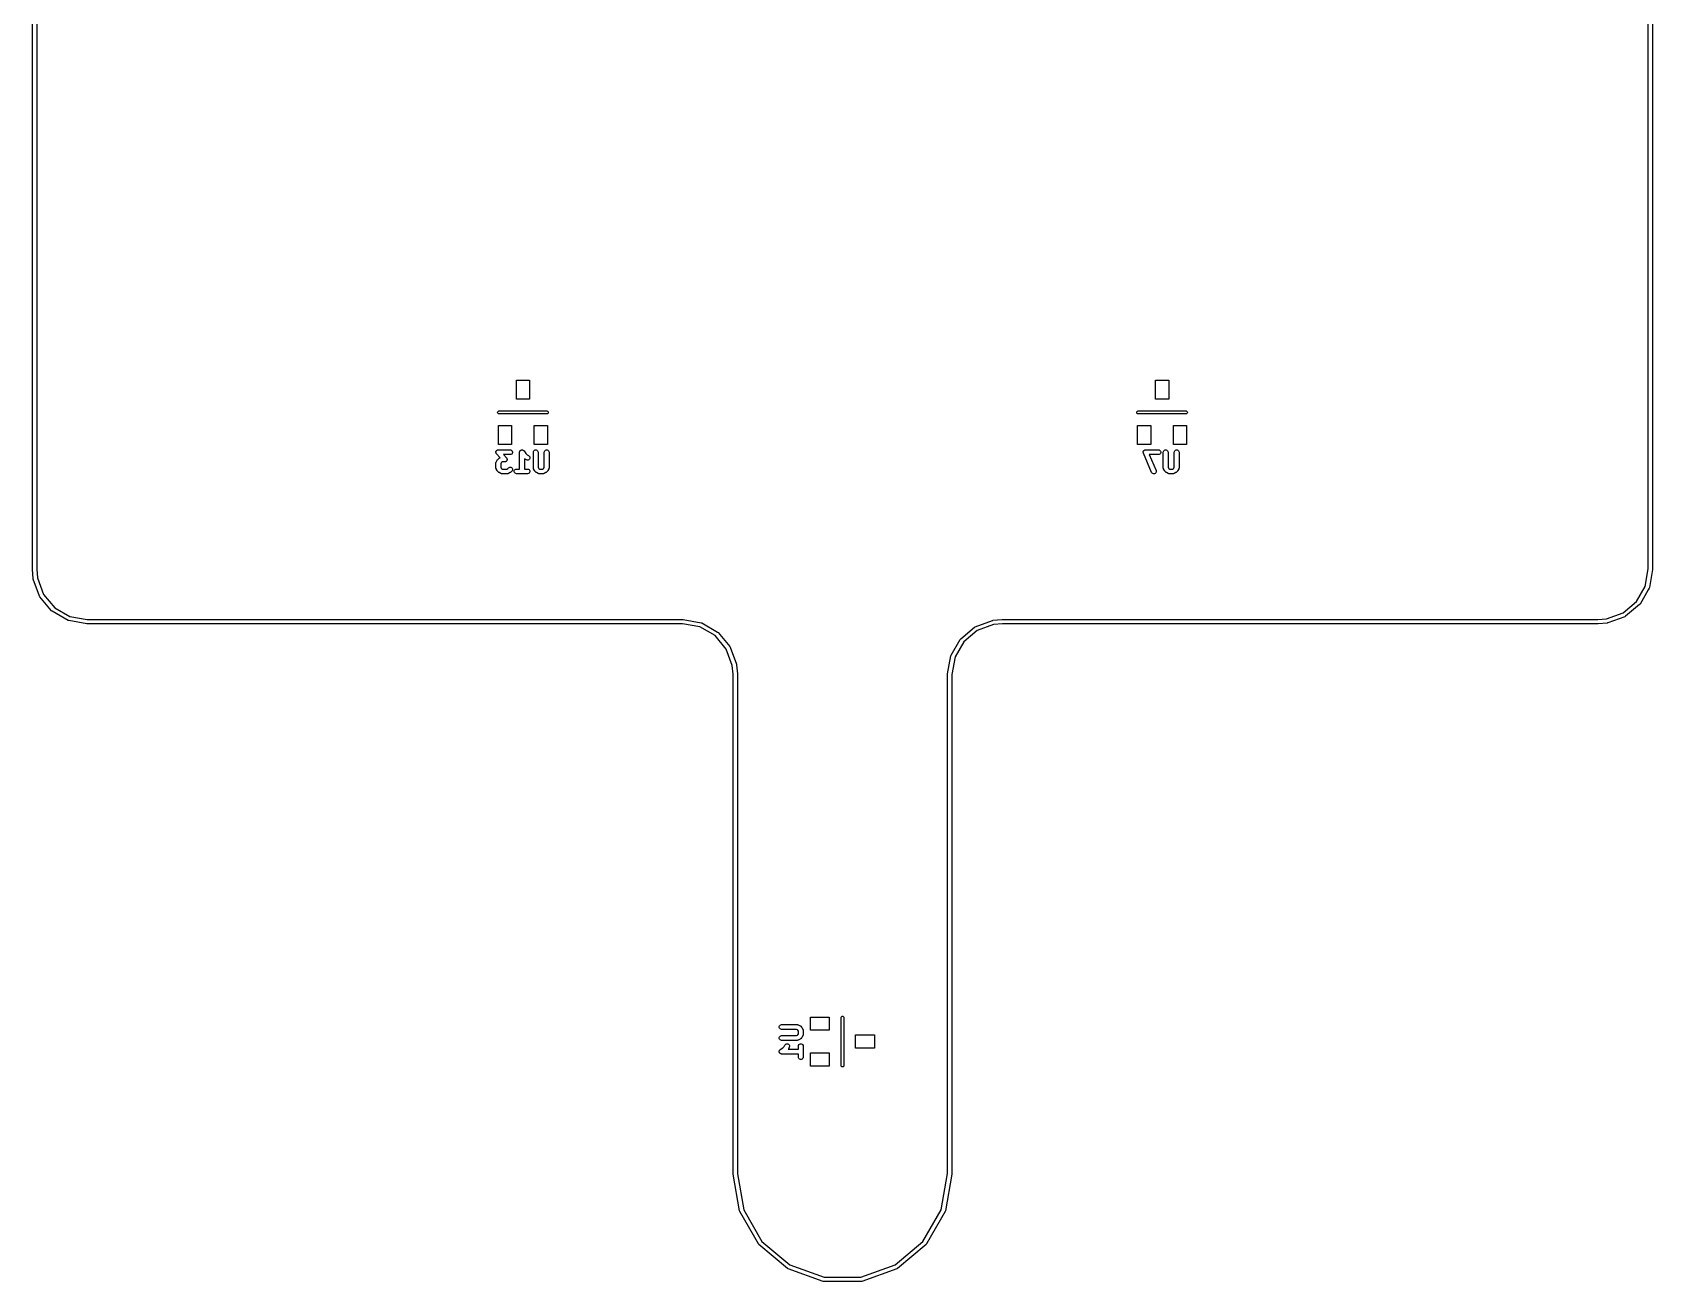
# Model space of a CAD drawing. Extents: x 51 to 137, y -158 to -25.
# Drawn here: x 50.7 to 136.5, y -157.7 to -91.5 of the extents above; entities that cross this region are included whole.
import ezdxf

# ---------------------------------------------------------------- set-up
doc = ezdxf.new("R2010")
doc.units = 0
doc.header["$MEASUREMENT"] = 0
doc.layers.add('BLACK', color=7, linetype='CONTINUOUS')

msp = doc.modelspace()

# ---------------------------------------------------------------- linework, layer by layer
at = {"layer": 'Black'}
for p, q in [((50.6857, -119.921), (50.6857, -28.1813)), ((50.9143, -28.1913), (50.9143, -119.916)), ((136.286, -119.911), (136.286, -28.1863)), ((136.515, -28.1813), (136.515, -119.921)), ((76.3219, -110.914), (76.3219, -109.914)), ((76.3219, -109.914), (77.0229, -109.914)), ((77.0229, -109.914), (77.0229, -110.914)), ((110.177, -110.914), (110.177, -109.914)), ((110.177, -109.914), (110.879, -109.914)), ((110.879, -109.914), (110.879, -110.914)), ((75.3285, -111.6), (75.3374, -111.575)), ((75.3374, -111.575), (75.3542, -111.556)), ((75.3542, -111.556), (75.3767, -111.543)), ((75.3767, -111.543), (75.4024, -111.538)), ((75.4024, -111.538), (77.9424, -111.538)), ((77.0229, -110.914), (76.3219, -110.914)), ((77.9424, -111.538), (77.9681, -111.543)), ((77.9681, -111.543), (77.9906, -111.556)), ((77.9906, -111.556), (78.0074, -111.575)), ((78.0074, -111.575), (78.0163, -111.6)), ((109.184, -111.6), (109.193, -111.575)), ((109.193, -111.575), (109.21, -111.556)), ((109.21, -111.556), (109.232, -111.543)), ((109.232, -111.543), (109.258, -111.538)), ((109.258, -111.538), (111.798, -111.538)), ((110.879, -110.914), (110.177, -110.914)), ((111.798, -111.538), (111.824, -111.543)), ((111.824, -111.543), (111.846, -111.556)), ((111.846, -111.556), (111.863, -111.575)), ((111.863, -111.575), (111.872, -111.6)), ((75.3285, -111.626), (75.3285, -111.6)), ((75.3374, -111.65), (75.3285, -111.626)), ((75.3542, -111.67), (75.3374, -111.65)), ((75.3767, -111.683), (75.3542, -111.67)), ((75.3719, -113.312), (75.3719, -112.311)), ((75.3719, -112.311), (76.073, -112.311)), ((75.4024, -111.688), (75.3767, -111.683)), ((77.9424, -111.688), (75.4024, -111.688)), ((76.073, -112.311), (76.073, -113.312)), ((77.2718, -113.312), (77.2718, -112.311)), ((77.2718, -112.311), (77.9729, -112.311)), ((77.9681, -111.683), (77.9424, -111.688)), ((77.9906, -111.67), (77.9681, -111.683)), ((77.9729, -112.311), (77.9729, -113.312)), ((78.0074, -111.65), (77.9906, -111.67)), ((78.0163, -111.626), (78.0074, -111.65)), ((78.0163, -111.6), (78.0163, -111.626)), ((109.184, -111.626), (109.184, -111.6)), ((109.193, -111.65), (109.184, -111.626)), ((109.21, -111.67), (109.193, -111.65)), ((109.232, -111.683), (109.21, -111.67)), ((109.228, -113.312), (109.228, -112.311)), ((109.228, -112.311), (109.929, -112.311)), ((109.258, -111.688), (109.232, -111.683)), ((111.798, -111.688), (109.258, -111.688)), ((109.929, -112.311), (109.929, -113.312)), ((111.127, -113.312), (111.127, -112.311)), ((111.127, -112.311), (111.828, -112.311)), ((111.824, -111.683), (111.798, -111.688)), ((111.846, -111.67), (111.824, -111.683)), ((111.828, -112.311), (111.828, -113.312)), ((111.863, -111.65), (111.846, -111.67)), ((111.872, -111.626), (111.863, -111.65)), ((111.872, -111.6), (111.872, -111.626)), ((75.2391, -113.726), (75.241, -113.714)), ((75.241, -113.736), (75.2391, -113.726)), ((75.241, -113.702), (75.2444, -113.692)), ((75.241, -113.714), (75.241, -113.702)), ((75.241, -113.746), (75.241, -113.736)), ((75.2453, -113.757), (75.241, -113.746)), ((75.2444, -113.692), (75.2459, -113.683)), ((75.2477, -113.77), (75.2453, -113.757)), ((75.2459, -113.683), (75.2519, -113.672)), ((75.2528, -113.778), (75.2477, -113.77)), ((75.2519, -113.672), (75.2561, -113.66)), ((75.2525, -114.247), (75.3009, -114.151)), ((75.2561, -113.787), (75.2528, -113.778)), ((75.2561, -113.66), (75.2624, -113.653)), ((75.2641, -113.797), (75.2561, -113.787)), ((75.2624, -113.653), (75.2672, -113.644)), ((75.2705, -113.807), (75.2641, -113.797)), ((75.2672, -113.644), (75.2765, -113.636)), ((75.4568, -114.02), (75.2705, -113.807)), ((75.2765, -113.636), (75.2845, -113.626)), ((75.2845, -113.626), (75.293, -113.621)), ((75.293, -113.621), (75.3004, -113.615)), ((75.3004, -113.615), (75.3119, -113.61)), ((75.3009, -114.151), (75.313, -114.134)), ((75.3119, -113.61), (75.3227, -113.604)), ((75.313, -114.134), (75.3247, -114.118)), ((75.3227, -113.604), (75.3323, -113.603)), ((75.3247, -114.118), (75.3731, -114.069)), ((75.3323, -113.603), (75.3415, -113.599)), ((75.3415, -113.599), (75.3539, -113.599)), ((75.3539, -113.599), (75.3661, -113.597)), ((75.3661, -113.597), (75.9951, -113.597)), ((76.073, -113.312), (75.3719, -113.312)), ((75.3731, -114.069), (75.3897, -114.058)), ((75.3897, -114.058), (75.4061, -114.045)), ((75.4061, -114.045), (75.4568, -114.02)), ((75.9951, -113.851), (75.646, -113.851)), ((75.646, -113.851), (75.8004, -114.027)), ((75.8004, -114.027), (75.8068, -114.038)), ((75.8068, -114.038), (75.8148, -114.047)), ((75.8148, -114.047), (75.8181, -114.056)), ((75.8181, -114.056), (75.8232, -114.065)), ((75.825, -114.152), (75.819, -114.162)), ((75.8232, -114.065), (75.8256, -114.077)), ((75.8265, -114.142), (75.825, -114.152)), ((75.8256, -114.077), (75.8299, -114.089)), ((75.8299, -114.133), (75.8265, -114.142)), ((75.8299, -114.089), (75.8299, -114.098)), ((75.8299, -114.098), (75.8318, -114.108)), ((75.8318, -114.108), (75.8299, -114.12)), ((75.8299, -114.12), (75.8299, -114.133)), ((75.9951, -113.597), (76.0385, -113.604)), ((76.0385, -113.843), (75.9951, -113.851)), ((76.0385, -113.604), (76.0767, -113.626)), ((76.0767, -113.821), (76.0385, -113.843)), ((76.0767, -113.626), (76.1051, -113.66)), ((76.1051, -113.787), (76.0767, -113.821)), ((76.1051, -113.66), (76.1201, -113.702)), ((76.1201, -113.746), (76.1051, -113.787)), ((76.1201, -113.702), (76.1201, -113.746)), ((76.497, -113.724), (76.4982, -113.717)), ((76.497, -114.613), (76.497, -113.724)), ((76.4978, -113.71), (76.502, -113.695)), ((76.4982, -113.717), (76.4978, -113.71)), ((76.502, -113.695), (76.5047, -113.68)), ((76.5047, -113.68), (76.5082, -113.674)), ((76.5082, -113.674), (76.5102, -113.667)), ((76.5102, -113.667), (76.5191, -113.655)), ((76.5191, -113.655), (76.5267, -113.642)), ((76.5267, -113.642), (76.5321, -113.637)), ((76.5321, -113.637), (76.5363, -113.632)), ((76.5363, -113.632), (76.5489, -113.623)), ((76.5489, -113.623), (76.5605, -113.614)), ((76.5605, -113.614), (76.5671, -113.611)), ((76.5671, -113.611), (76.573, -113.607)), ((76.573, -113.607), (76.5877, -113.604)), ((76.5877, -113.604), (76.602, -113.599)), ((76.602, -113.599), (76.609, -113.599)), ((76.609, -113.599), (76.6158, -113.597)), ((76.6158, -113.597), (76.6309, -113.599)), ((76.6309, -113.599), (76.6461, -113.599)), ((76.6461, -113.599), (76.6527, -113.601)), ((76.6527, -113.601), (76.6597, -113.602)), ((76.6597, -113.602), (76.6733, -113.608)), ((76.6733, -113.608), (76.6875, -113.614)), ((76.6875, -113.614), (76.6929, -113.618)), ((76.6929, -113.618), (76.6992, -113.621)), ((76.6992, -113.621), (76.7097, -113.632)), ((76.7097, -113.632), (76.7213, -113.642)), ((76.7213, -113.642), (76.7248, -113.648)), ((76.7248, -113.648), (76.7297, -113.653)), ((76.7297, -113.653), (76.8195, -113.788)), ((76.7607, -114.079), (76.751, -114.072)), ((76.751, -114.072), (76.751, -114.613)), ((76.8575, -114.127), (76.7607, -114.079)), ((76.8195, -113.788), (76.8928, -113.861)), ((76.8998, -114.14), (76.8575, -114.127)), ((76.8928, -113.861), (76.9711, -113.9)), ((76.9438, -114.137), (76.8998, -114.14)), ((76.9843, -114.12), (76.9438, -114.137)), ((76.9711, -113.9), (77.0065, -113.927)), ((77.0163, -114.09), (76.9843, -114.12)), ((77.0065, -113.927), (77.0308, -113.963)), ((77.036, -114.05), (77.0163, -114.09)), ((77.0308, -113.963), (77.0411, -114.006)), ((77.0411, -114.006), (77.036, -114.05)), ((77.2227, -113.724), (77.2304, -113.68)), ((77.2227, -114.546), (77.2227, -113.724)), ((77.2304, -113.68), (77.2524, -113.642)), ((77.2524, -113.642), (77.2862, -113.614)), ((77.9729, -113.312), (77.2718, -113.312)), ((77.2862, -113.614), (77.3277, -113.599)), ((77.3277, -113.599), (77.3718, -113.599)), ((77.3718, -113.599), (77.4132, -113.614)), ((77.4132, -113.614), (77.447, -113.642)), ((77.447, -113.642), (77.4691, -113.68)), ((77.4691, -113.68), (77.4767, -113.724)), ((77.4767, -113.724), (77.4767, -114.516)), ((77.8033, -113.724), (77.811, -113.68)), ((77.8033, -114.516), (77.8033, -113.724)), ((77.811, -113.68), (77.833, -113.642)), ((77.833, -113.642), (77.8668, -113.614)), ((77.8668, -113.614), (77.9083, -113.599)), ((77.9083, -113.599), (77.9524, -113.599)), ((77.9524, -113.599), (77.9938, -113.614)), ((77.9938, -113.614), (78.0276, -113.642)), ((78.0276, -113.642), (78.0496, -113.68)), ((78.0496, -113.68), (78.0573, -113.724)), ((78.0573, -113.724), (78.0573, -114.546)), ((109.929, -113.312), (109.228, -113.312)), ((109.53, -113.731), (109.532, -113.716)), ((109.532, -113.738), (109.53, -113.731)), ((109.532, -113.702), (109.535, -113.694)), ((109.532, -113.716), (109.532, -113.702)), ((109.532, -113.746), (109.532, -113.738)), ((109.537, -113.759), (109.532, -113.746)), ((109.535, -113.694), (109.536, -113.687)), ((109.536, -113.687), (109.542, -113.674)), ((109.54, -113.774), (109.537, -113.759)), ((109.976, -114.79), (109.54, -113.774)), ((109.542, -113.674), (109.547, -113.66)), ((109.547, -113.66), (109.552, -113.654)), ((109.552, -113.654), (109.555, -113.648)), ((109.555, -113.648), (109.566, -113.638)), ((109.566, -113.638), (109.576, -113.626)), ((109.576, -113.626), (109.582, -113.623)), ((109.582, -113.623), (109.588, -113.617)), ((109.588, -113.617), (109.601, -113.612)), ((109.601, -113.612), (109.614, -113.604)), ((109.614, -113.604), (109.621, -113.603)), ((109.621, -113.603), (109.628, -113.6)), ((109.628, -113.6), (109.643, -113.599)), ((109.643, -113.599), (109.657, -113.597)), ((109.657, -113.597), (110.334, -113.597)), ((110.334, -113.851), (109.85, -113.851)), ((109.85, -113.851), (110.209, -114.69)), ((110.334, -113.597), (110.378, -113.604)), ((110.378, -113.843), (110.334, -113.851)), ((110.378, -113.604), (110.416, -113.626)), ((110.416, -113.821), (110.378, -113.843)), ((110.416, -113.626), (110.444, -113.66)), ((110.444, -113.787), (110.416, -113.821)), ((110.444, -113.66), (110.46, -113.702)), ((110.46, -113.746), (110.444, -113.787)), ((110.46, -113.702), (110.46, -113.746)), ((110.595, -113.724), (110.602, -113.68)), ((110.595, -114.546), (110.595, -113.724)), ((110.602, -113.68), (110.624, -113.642)), ((110.624, -113.642), (110.658, -113.614)), ((110.658, -113.614), (110.699, -113.599)), ((110.699, -113.599), (110.744, -113.599)), ((110.744, -113.599), (110.785, -113.614)), ((110.785, -113.614), (110.819, -113.642)), ((110.819, -113.642), (110.841, -113.68)), ((110.841, -113.68), (110.849, -113.724)), ((110.849, -113.724), (110.849, -114.516)), ((111.828, -113.312), (111.127, -113.312)), ((111.175, -113.724), (111.183, -113.68)), ((111.175, -114.516), (111.175, -113.724)), ((111.183, -113.68), (111.205, -113.642)), ((111.205, -113.642), (111.239, -113.614)), ((111.239, -113.614), (111.28, -113.599)), ((111.28, -113.599), (111.324, -113.599)), ((111.324, -113.599), (111.366, -113.614)), ((111.366, -113.614), (111.399, -113.642)), ((111.399, -113.642), (111.421, -113.68)), ((111.421, -113.68), (111.429, -113.724)), ((111.429, -113.724), (111.429, -114.546)), ((75.2391, -114.304), (75.2404, -114.297)), ((75.2391, -114.546), (75.2391, -114.304)), ((75.2404, -114.553), (75.2391, -114.546)), ((75.2399, -114.29), (75.2442, -114.275)), ((75.2404, -114.297), (75.2399, -114.29)), ((75.2399, -114.561), (75.2404, -114.553)), ((75.2442, -114.575), (75.2399, -114.561)), ((75.2442, -114.275), (75.2468, -114.261)), ((75.2468, -114.59), (75.2442, -114.575)), ((75.2468, -114.261), (75.2504, -114.254)), ((75.2504, -114.596), (75.2468, -114.59)), ((75.2504, -114.254), (75.2525, -114.247)), ((75.2525, -114.603), (75.2504, -114.596)), ((75.3009, -114.7), (75.2525, -114.603)), ((75.313, -114.716), (75.3009, -114.7)), ((75.3247, -114.733), (75.313, -114.716)), ((75.3731, -114.781), (75.3247, -114.733)), ((75.3897, -114.793), (75.3731, -114.781)), ((75.4061, -114.805), (75.3897, -114.793)), ((75.5028, -114.853), (75.4061, -114.805)), ((75.5189, -114.283), (75.4931, -114.334)), ((75.4931, -114.334), (75.4931, -114.516)), ((75.4931, -114.516), (75.5189, -114.568)), ((75.5099, -114.855), (75.5028, -114.853)), ((75.5162, -114.859), (75.5099, -114.855)), ((75.5309, -114.862), (75.5162, -114.859)), ((75.5381, -114.263), (75.5189, -114.283)), ((75.5189, -114.568), (75.5381, -114.587)), ((75.5451, -114.866), (75.5309, -114.862)), ((75.5896, -114.238), (75.5381, -114.263)), ((75.5381, -114.587), (75.5896, -114.613)), ((75.5524, -114.865), (75.5451, -114.866)), ((75.5596, -114.867), (75.5524, -114.865)), ((75.8499, -114.867), (75.5596, -114.867)), ((75.7048, -114.238), (75.5896, -114.238)), ((75.5896, -114.613), (75.8199, -114.613)), ((75.717, -114.236), (75.7048, -114.238)), ((75.7294, -114.235), (75.717, -114.236)), ((75.7386, -114.232), (75.7294, -114.235)), ((75.7482, -114.23), (75.7386, -114.232)), ((75.759, -114.224), (75.7482, -114.23)), ((75.7705, -114.219), (75.759, -114.224)), ((75.7779, -114.213), (75.7705, -114.219)), ((75.7864, -114.208), (75.7779, -114.213)), ((75.7944, -114.198), (75.7864, -114.208)), ((75.8037, -114.19), (75.7944, -114.198)), ((75.8085, -114.182), (75.8037, -114.19)), ((75.8148, -114.174), (75.8085, -114.182)), ((75.819, -114.162), (75.8148, -114.174)), ((75.8199, -114.613), (75.8715, -114.587)), ((75.8571, -114.865), (75.8499, -114.867)), ((75.8644, -114.866), (75.8571, -114.865)), ((75.8787, -114.862), (75.8644, -114.866)), ((75.8715, -114.587), (75.9053, -114.553)), ((75.8934, -114.859), (75.8787, -114.862)), ((75.8997, -114.855), (75.8934, -114.859)), ((75.9067, -114.853), (75.8997, -114.855)), ((75.9053, -114.553), (75.9414, -114.528)), ((76.0035, -114.805), (75.9067, -114.853)), ((75.9414, -114.528), (75.984, -114.516)), ((75.984, -114.516), (76.0279, -114.52)), ((76.0198, -114.793), (76.0035, -114.805)), ((76.0365, -114.781), (76.0198, -114.793)), ((76.0279, -114.52), (76.0679, -114.539)), ((76.0849, -114.733), (76.0365, -114.781)), ((76.0679, -114.539), (76.0991, -114.57)), ((76.1102, -114.697), (76.0849, -114.733)), ((76.0991, -114.57), (76.1177, -114.61)), ((76.1216, -114.654), (76.1102, -114.697)), ((76.1177, -114.61), (76.1216, -114.654)), ((76.2087, -114.718), (76.2237, -114.676)), ((76.2087, -114.762), (76.2087, -114.718)), ((76.2237, -114.803), (76.2087, -114.762)), ((76.2237, -114.676), (76.2521, -114.642)), ((76.2521, -114.837), (76.2237, -114.803)), ((76.2521, -114.642), (76.2903, -114.62)), ((76.2903, -114.859), (76.2521, -114.837)), ((76.2903, -114.62), (76.3337, -114.613)), ((76.3337, -114.867), (76.2903, -114.859)), ((76.3337, -114.613), (76.497, -114.613)), ((76.9143, -114.867), (76.3337, -114.867)), ((76.751, -114.613), (76.9143, -114.613)), ((76.9143, -114.613), (76.9577, -114.62)), ((76.9577, -114.859), (76.9143, -114.867)), ((76.9577, -114.62), (76.9959, -114.642)), ((76.9959, -114.837), (76.9577, -114.859)), ((76.9959, -114.642), (77.0243, -114.676)), ((77.0243, -114.803), (76.9959, -114.837)), ((77.0243, -114.676), (77.0394, -114.718)), ((77.0394, -114.762), (77.0243, -114.803)), ((77.0394, -114.718), (77.0394, -114.762)), ((77.224, -114.553), (77.2227, -114.546)), ((77.2236, -114.561), (77.224, -114.553)), ((77.2278, -114.575), (77.2236, -114.561)), ((77.2304, -114.59), (77.2278, -114.575)), ((77.2341, -114.596), (77.2304, -114.59)), ((77.2361, -114.603), (77.2341, -114.596)), ((77.2845, -114.7), (77.2361, -114.603)), ((77.2966, -114.716), (77.2845, -114.7)), ((77.3083, -114.733), (77.2966, -114.716)), ((77.3567, -114.781), (77.3083, -114.733)), ((77.3734, -114.793), (77.3567, -114.781)), ((77.3897, -114.805), (77.3734, -114.793)), ((77.4865, -114.853), (77.3897, -114.805)), ((77.4767, -114.516), (77.5025, -114.568)), ((77.4935, -114.855), (77.4865, -114.853)), ((77.4998, -114.859), (77.4935, -114.855)), ((77.5145, -114.862), (77.4998, -114.859)), ((77.5025, -114.568), (77.5217, -114.587)), ((77.5287, -114.866), (77.5145, -114.862)), ((77.5217, -114.587), (77.5732, -114.613)), ((77.536, -114.865), (77.5287, -114.866)), ((77.5433, -114.867), (77.536, -114.865)), ((77.7368, -114.867), (77.5433, -114.867)), ((77.5732, -114.613), (77.7068, -114.613)), ((77.7068, -114.613), (77.7583, -114.587)), ((77.744, -114.865), (77.7368, -114.867)), ((77.7513, -114.866), (77.744, -114.865)), ((77.7656, -114.862), (77.7513, -114.866)), ((77.7583, -114.587), (77.7775, -114.568)), ((77.7802, -114.859), (77.7656, -114.862)), ((77.7775, -114.568), (77.8033, -114.516)), ((77.7866, -114.855), (77.7802, -114.859)), ((77.7936, -114.853), (77.7866, -114.855)), ((77.8903, -114.805), (77.7936, -114.853)), ((77.9067, -114.793), (77.8903, -114.805)), ((77.9233, -114.781), (77.9067, -114.793)), ((77.9717, -114.733), (77.9233, -114.781)), ((77.9834, -114.716), (77.9717, -114.733)), ((77.9955, -114.7), (77.9834, -114.716)), ((78.0439, -114.603), (77.9955, -114.7)), ((78.046, -114.596), (78.0439, -114.603)), ((78.0496, -114.59), (78.046, -114.596)), ((78.0522, -114.575), (78.0496, -114.59)), ((78.0565, -114.561), (78.0522, -114.575)), ((78.0573, -114.546), (78.056, -114.553)), ((78.056, -114.553), (78.0565, -114.561)), ((110, -114.827), (109.976, -114.79)), ((110.035, -114.853), (110, -114.827)), ((110.078, -114.866), (110.035, -114.853)), ((110.122, -114.863), (110.078, -114.866)), ((110.162, -114.846), (110.122, -114.863)), ((110.194, -114.816), (110.162, -114.846)), ((110.214, -114.776), (110.194, -114.816)), ((110.209, -114.69), (110.219, -114.733)), ((110.219, -114.733), (110.214, -114.776)), ((110.596, -114.553), (110.595, -114.546)), ((110.595, -114.561), (110.596, -114.553)), ((110.6, -114.575), (110.595, -114.561)), ((110.602, -114.59), (110.6, -114.575)), ((110.606, -114.596), (110.602, -114.59)), ((110.608, -114.603), (110.606, -114.596)), ((110.656, -114.7), (110.608, -114.603)), ((110.668, -114.716), (110.656, -114.7)), ((110.68, -114.733), (110.668, -114.716)), ((110.728, -114.781), (110.68, -114.733)), ((110.745, -114.793), (110.728, -114.781)), ((110.761, -114.805), (110.745, -114.793)), ((110.858, -114.853), (110.761, -114.805)), ((110.849, -114.516), (110.874, -114.568)), ((110.865, -114.855), (110.858, -114.853)), ((110.872, -114.859), (110.865, -114.855)), ((110.886, -114.862), (110.872, -114.859)), ((110.874, -114.568), (110.894, -114.587)), ((110.901, -114.866), (110.886, -114.862)), ((110.894, -114.587), (110.945, -114.613)), ((110.908, -114.865), (110.901, -114.866)), ((110.915, -114.867), (110.908, -114.865)), ((111.109, -114.867), (110.915, -114.867)), ((110.945, -114.613), (111.079, -114.613)), ((111.079, -114.613), (111.13, -114.587)), ((111.116, -114.865), (111.109, -114.867)), ((111.123, -114.866), (111.116, -114.865)), ((111.137, -114.862), (111.123, -114.866)), ((111.13, -114.587), (111.149, -114.568)), ((111.152, -114.859), (111.137, -114.862)), ((111.149, -114.568), (111.175, -114.516)), ((111.158, -114.855), (111.152, -114.859)), ((111.165, -114.853), (111.158, -114.855)), ((111.262, -114.805), (111.165, -114.853)), ((111.278, -114.793), (111.262, -114.805)), ((111.295, -114.781), (111.278, -114.793)), ((111.344, -114.733), (111.295, -114.781)), ((111.355, -114.716), (111.344, -114.733)), ((111.367, -114.7), (111.355, -114.716)), ((111.416, -114.603), (111.367, -114.7)), ((111.418, -114.596), (111.416, -114.603)), ((111.421, -114.59), (111.418, -114.596)), ((111.424, -114.575), (111.421, -114.59)), ((111.428, -114.561), (111.424, -114.575)), ((111.429, -114.546), (111.428, -114.553)), ((111.428, -114.553), (111.428, -114.561)), ((50.6866, -119.926), (50.6857, -119.921)), ((50.6861, -119.931), (50.6866, -119.926)), ((50.7284, -120.414), (50.6861, -119.931)), ((50.9143, -119.916), (50.9548, -120.379)), ((136.124, -120.833), (136.286, -119.911)), ((136.513, -119.941), (136.345, -120.892)), ((136.515, -119.921), (136.513, -119.931)), ((136.513, -119.931), (136.513, -119.941)), ((50.7323, -120.428), (50.7284, -120.414)), ((50.7348, -120.443), (50.7323, -120.428)), ((51.0652, -121.351), (50.7348, -120.443)), ((50.9548, -120.379), (51.2731, -121.254)), ((135.661, -121.634), (136.124, -120.833)), ((136.286, -121.008), (135.849, -121.766)), ((136.332, -120.929), (136.286, -121.008)), ((136.345, -120.892), (136.332, -120.929)), ((51.0851, -121.385), (51.0652, -121.351)), ((51.706, -122.125), (51.0851, -121.385)), ((51.2731, -121.254), (51.8681, -121.963)), ((134.952, -122.229), (135.661, -121.634)), ((135.823, -121.796), (135.083, -122.417)), ((135.849, -121.766), (135.823, -121.796)), ((51.7364, -122.151), (51.706, -122.125)), ((52.5729, -122.634), (51.7364, -122.151)), ((51.8681, -121.963), (52.6697, -122.426)), ((52.6102, -122.647), (52.5729, -122.634)), ((53.5615, -122.815), (52.6102, -122.647)), ((52.6697, -122.426), (53.5913, -122.588)), ((53.5913, -122.588), (85.1357, -122.588)), ((85.1357, -122.588), (85.1456, -122.59)), ((85.1456, -122.59), (85.1556, -122.59)), ((85.1556, -122.59), (86.1068, -122.757)), ((100.635, -122.968), (101.543, -122.637)), ((101.543, -122.637), (101.557, -122.635)), ((101.557, -122.635), (101.572, -122.631)), ((101.572, -122.631), (102.055, -122.588)), ((102.055, -122.588), (102.06, -122.589)), ((102.06, -122.589), (102.065, -122.588)), ((102.065, -122.588), (133.614, -122.588)), ((133.614, -122.588), (134.077, -122.548)), ((134.077, -122.548), (134.952, -122.229)), ((135.049, -122.437), (134.141, -122.767)), ((135.083, -122.417), (135.049, -122.437)), ((53.5715, -122.815), (53.5615, -122.815)), ((53.5813, -122.817), (53.5715, -122.815)), ((85.1257, -122.817), (53.5813, -122.817)), ((86.0473, -122.979), (85.1257, -122.817)), ((86.8489, -123.442), (86.0473, -122.979)), ((86.1068, -122.757), (86.1068, -122.757)), ((86.1068, -122.757), (86.1441, -122.771)), ((86.1441, -122.771), (86.9807, -123.254)), ((87.4439, -124.151), (86.8489, -123.442)), ((86.9807, -123.254), (87.0111, -123.28)), ((87.0111, -123.28), (87.632, -124.019)), ((99.8607, -123.608), (100.601, -122.987)), ((100.732, -123.175), (100.023, -123.77)), ((100.601, -122.987), (100.635, -122.968)), ((101.607, -122.857), (100.732, -123.175)), ((102.07, -122.817), (101.607, -122.857)), ((133.619, -122.817), (102.07, -122.817)), ((133.624, -122.816), (133.619, -122.817)), ((133.629, -122.816), (133.624, -122.816)), ((134.112, -122.774), (133.629, -122.816)), ((134.127, -122.77), (134.112, -122.774)), ((134.141, -122.767), (134.127, -122.77)), ((87.7622, -125.026), (87.4439, -124.151)), ((87.632, -124.019), (87.6518, -124.054)), ((87.6518, -124.054), (87.9822, -124.962)), ((99.3523, -124.475), (99.8352, -123.639)), ((100.023, -123.77), (99.5603, -124.572)), ((99.8352, -123.639), (99.8607, -123.608)), ((87.8027, -125.489), (87.7622, -125.026)), ((87.9822, -124.962), (87.9848, -124.976)), ((87.9848, -124.976), (87.9886, -124.991)), ((87.9886, -124.991), (88.0309, -125.474)), ((99.171, -125.464), (99.3387, -124.513)), ((99.3387, -124.513), (99.3523, -124.475)), ((99.3387, -124.513), (99.3387, -124.513)), ((99.5603, -124.572), (99.3978, -125.494)), ((87.8027, -151.936), (87.8027, -125.489)), ((88.0309, -125.474), (88.0304, -125.479)), ((88.0304, -125.479), (88.0313, -125.484)), ((88.0313, -125.484), (88.0313, -151.958)), ((99.1692, -125.484), (99.171, -125.474)), ((99.1692, -151.948), (99.1692, -125.484)), ((99.171, -125.474), (99.171, -125.464)), ((99.3978, -125.494), (99.3978, -151.958)), ((90.2505, -144.157), (90.2656, -144.115)), ((90.2505, -144.201), (90.2505, -144.157)), ((90.2656, -144.115), (90.294, -144.082)), ((90.294, -144.082), (90.3322, -144.06)), ((90.3322, -144.06), (90.3756, -144.052)), ((90.3756, -144.052), (91.1981, -144.052)), ((91.1981, -144.052), (91.2053, -144.053)), ((91.2053, -144.053), (91.2126, -144.053)), ((91.2126, -144.053), (91.2269, -144.057)), ((91.2269, -144.057), (91.2415, -144.06)), ((91.2415, -144.06), (91.2479, -144.063)), ((91.2479, -144.063), (91.2549, -144.065)), ((91.2549, -144.065), (91.3517, -144.114)), ((91.3517, -144.114), (91.368, -144.126)), ((91.368, -144.126), (91.3847, -144.137)), ((91.3847, -144.137), (91.433, -144.186)), ((91.433, -144.186), (91.4447, -144.203)), ((91.8997, -144.354), (91.8997, -143.653)), ((91.8997, -143.653), (92.9005, -143.653)), ((92.9005, -143.653), (92.9005, -144.354)), ((93.524, -143.683), (93.5285, -143.657)), ((93.524, -146.223), (93.524, -143.683)), ((93.5285, -143.657), (93.5415, -143.635)), ((93.5415, -143.635), (93.5615, -143.618)), ((93.5615, -143.618), (93.586, -143.609)), ((93.586, -143.609), (93.612, -143.609)), ((93.612, -143.609), (93.6365, -143.618)), ((93.6365, -143.618), (93.6565, -143.635)), ((93.6565, -143.635), (93.6695, -143.657)), ((93.6695, -143.657), (93.674, -143.683)), ((93.674, -143.683), (93.674, -146.223)), ((90.2656, -144.242), (90.2505, -144.201)), ((90.2505, -144.737), (90.2656, -144.696)), ((90.2505, -144.782), (90.2505, -144.737)), ((90.2656, -144.823), (90.2505, -144.782)), ((90.294, -144.276), (90.2656, -144.242)), ((90.2656, -144.696), (90.294, -144.662)), ((90.294, -144.857), (90.2656, -144.823)), ((90.3322, -144.298), (90.294, -144.276)), ((90.294, -144.662), (90.3322, -144.64)), ((90.3322, -144.879), (90.294, -144.857)), ((90.3756, -144.306), (90.3322, -144.298)), ((90.3322, -144.64), (90.3756, -144.632)), ((90.3756, -144.886), (90.3322, -144.879)), ((91.1681, -144.306), (90.3756, -144.306)), ((90.3756, -144.632), (91.1681, -144.632)), ((91.1981, -144.886), (90.3756, -144.886)), ((91.2196, -144.332), (91.1681, -144.306)), ((91.1681, -144.632), (91.2196, -144.607)), ((91.2053, -144.885), (91.1981, -144.886)), ((91.2126, -144.886), (91.2053, -144.885)), ((91.2269, -144.881), (91.2126, -144.886)), ((91.2389, -144.351), (91.2196, -144.332)), ((91.2196, -144.607), (91.2389, -144.587)), ((91.2415, -144.879), (91.2269, -144.881)), ((91.2646, -144.402), (91.2389, -144.351)), ((91.2389, -144.587), (91.2646, -144.536)), ((91.2479, -144.875), (91.2415, -144.879)), ((91.2549, -144.873), (91.2479, -144.875)), ((91.3517, -144.825), (91.2549, -144.873)), ((91.2646, -144.536), (91.2646, -144.402)), ((91.368, -144.813), (91.3517, -144.825)), ((91.3847, -144.801), (91.368, -144.813)), ((91.433, -144.753), (91.3847, -144.801)), ((91.4447, -144.736), (91.433, -144.753)), ((91.4447, -144.203), (91.4568, -144.219)), ((91.4568, -144.72), (91.4447, -144.736)), ((91.4568, -144.219), (91.5052, -144.316)), ((91.5052, -144.623), (91.4568, -144.72)), ((91.5052, -144.316), (91.5073, -144.323)), ((91.5073, -144.616), (91.5052, -144.623)), ((91.5073, -144.323), (91.511, -144.329)), ((91.511, -144.609), (91.5073, -144.616)), ((91.511, -144.329), (91.5135, -144.344)), ((91.5135, -144.595), (91.511, -144.609)), ((91.5135, -144.344), (91.5178, -144.358)), ((91.5178, -144.58), (91.5135, -144.595)), ((91.5178, -144.358), (91.5173, -144.365)), ((91.5173, -144.365), (91.5186, -144.372)), ((91.5186, -144.566), (91.5173, -144.573)), ((91.5173, -144.573), (91.5178, -144.58)), ((91.5186, -144.372), (91.5186, -144.566)), ((92.9005, -144.354), (91.8997, -144.354)), ((94.2975, -145.304), (94.2975, -144.602)), ((94.2975, -144.602), (95.2983, -144.602)), ((95.2983, -144.602), (95.2983, -145.304)), ((90.2489, -145.493), (90.2505, -145.478)), ((90.2505, -145.5), (90.2489, -145.493)), ((90.2505, -145.463), (90.253, -145.457)), ((90.2505, -145.478), (90.2505, -145.463)), ((90.2505, -145.507), (90.2505, -145.5)), ((90.2557, -145.521), (90.2505, -145.507)), ((90.253, -145.457), (90.2537, -145.45)), ((90.2537, -145.45), (90.2604, -145.436)), ((90.2593, -145.536), (90.2557, -145.521)), ((90.2632, -145.542), (90.2593, -145.536)), ((90.2604, -145.436), (90.2656, -145.422)), ((90.2656, -145.549), (90.2632, -145.542)), ((90.2656, -145.422), (90.2702, -145.416)), ((90.2754, -145.56), (90.2656, -145.549)), ((90.2702, -145.416), (90.2733, -145.41)), ((90.2733, -145.41), (90.2842, -145.4)), ((90.2838, -145.573), (90.2754, -145.56)), ((90.2895, -145.577), (90.2838, -145.573)), ((90.2842, -145.4), (90.294, -145.388)), ((90.294, -145.582), (90.2895, -145.577)), ((90.294, -145.388), (90.3001, -145.384)), ((90.3071, -145.59), (90.294, -145.582)), ((90.3001, -145.384), (90.3052, -145.38)), ((90.3052, -145.38), (90.4398, -145.29)), ((90.3193, -145.599), (90.3071, -145.59)), ((90.3261, -145.601), (90.3193, -145.599)), ((90.3322, -145.605), (90.3261, -145.601)), ((90.3471, -145.607), (90.3322, -145.605)), ((90.3617, -145.611), (90.3471, -145.607)), ((90.3687, -145.611), (90.3617, -145.611)), ((90.3756, -145.612), (90.3687, -145.611)), ((91.2646, -145.612), (90.3756, -145.612)), ((90.4398, -145.29), (90.5131, -145.216)), ((90.5131, -145.216), (90.5523, -145.138)), ((90.5523, -145.138), (90.5786, -145.103)), ((90.5786, -145.103), (90.6154, -145.078)), ((90.6154, -145.078), (90.6583, -145.068)), ((90.6583, -145.068), (90.7021, -145.073)), ((90.7021, -145.073), (90.7416, -145.093)), ((90.7311, -145.348), (90.7239, -145.358)), ((90.7239, -145.358), (91.2646, -145.358)), ((90.7795, -145.252), (90.7311, -145.348)), ((90.7416, -145.093), (90.7719, -145.125)), ((90.7719, -145.125), (90.7894, -145.165)), ((90.7921, -145.209), (90.7795, -145.252)), ((90.7894, -145.165), (90.7921, -145.209)), ((91.2646, -145.195), (91.2723, -145.151)), ((91.2646, -145.358), (91.2646, -145.195)), ((91.2646, -145.775), (91.2646, -145.612)), ((91.2723, -145.819), (91.2646, -145.775)), ((91.2723, -145.151), (91.2943, -145.113)), ((91.2943, -145.857), (91.2723, -145.819)), ((91.2943, -145.113), (91.3281, -145.085)), ((91.3281, -145.885), (91.2943, -145.857)), ((91.3281, -145.085), (91.3696, -145.07)), ((91.3696, -145.901), (91.3281, -145.885)), ((91.3696, -145.07), (91.4137, -145.07)), ((91.4137, -145.901), (91.3696, -145.901)), ((91.4137, -145.07), (91.4551, -145.085)), ((91.4551, -145.885), (91.4137, -145.901)), ((91.4551, -145.085), (91.4889, -145.113)), ((91.4889, -145.857), (91.4551, -145.885)), ((91.4889, -145.113), (91.511, -145.151)), ((91.511, -145.819), (91.4889, -145.857)), ((91.511, -145.151), (91.5186, -145.195)), ((91.5186, -145.775), (91.511, -145.819)), ((91.5186, -145.195), (91.5186, -145.775)), ((91.8997, -146.253), (91.8997, -145.552)), ((91.8997, -145.552), (92.9005, -145.552)), ((92.9005, -145.552), (92.9005, -146.253)), ((95.2983, -145.304), (94.2975, -145.304)), ((92.9005, -146.253), (91.8997, -146.253)), ((93.5285, -146.249), (93.524, -146.223)), ((93.5415, -146.271), (93.5285, -146.249)), ((93.5615, -146.288), (93.5415, -146.271)), ((93.586, -146.297), (93.5615, -146.288)), ((93.612, -146.297), (93.586, -146.297)), ((93.6365, -146.288), (93.612, -146.297)), ((93.6565, -146.271), (93.6365, -146.288)), ((93.6695, -146.249), (93.6565, -146.271)), ((93.674, -146.223), (93.6695, -146.249)), ((87.8019, -151.938), (87.8027, -151.936)), ((87.8019, -151.978), (87.8019, -151.938)), ((88.1447, -153.922), (87.8019, -151.978)), ((88.0313, -151.958), (88.0309, -151.96)), ((88.0309, -151.96), (88.3664, -153.863)), ((98.8316, -153.863), (99.1692, -151.948)), ((99.3961, -151.978), (99.0533, -153.922)), ((99.3978, -151.958), (99.3961, -151.968)), ((99.3961, -151.968), (99.3961, -151.978)), ((88.1583, -153.959), (88.1447, -153.922)), ((88.1447, -153.922), (88.1447, -153.922)), ((89.1454, -155.669), (88.1583, -153.959)), ((88.3664, -153.863), (89.3333, -155.537)), ((97.8647, -155.537), (98.8316, -153.863)), ((99.0397, -153.959), (98.0526, -155.669)), ((99.0533, -153.922), (99.0397, -153.959)), ((89.1709, -155.7), (89.1454, -155.669)), ((90.6833, -156.969), (89.1709, -155.7)), ((89.3333, -155.537), (90.8148, -156.78)), ((96.3832, -156.78), (97.8647, -155.537)), ((98.0271, -155.7), (96.5147, -156.969)), ((98.0526, -155.669), (98.0271, -155.7)), ((98.0271, -155.7), (98.0271, -155.7)), ((98.0271, -155.7), (98.0271, -155.7)), ((90.7176, -156.988), (90.6833, -156.969)), ((92.5728, -157.664), (90.7176, -156.988)), ((90.8148, -156.78), (92.632, -157.442)), ((94.566, -157.442), (96.3832, -156.78)), ((96.4804, -156.988), (94.6252, -157.664)), ((96.5147, -156.969), (96.4804, -156.988)), ((96.4804, -156.988), (96.4804, -156.988)), ((96.5147, -156.969), (96.5147, -156.969)), ((92.6119, -157.67), (92.5728, -157.664)), ((94.5861, -157.67), (92.6119, -157.67)), ((92.632, -157.442), (94.566, -157.442)), ((94.6252, -157.664), (94.5861, -157.67))]:
    msp.add_line(p, q, dxfattribs=at)

doc.saveas('drawing.dxf')
